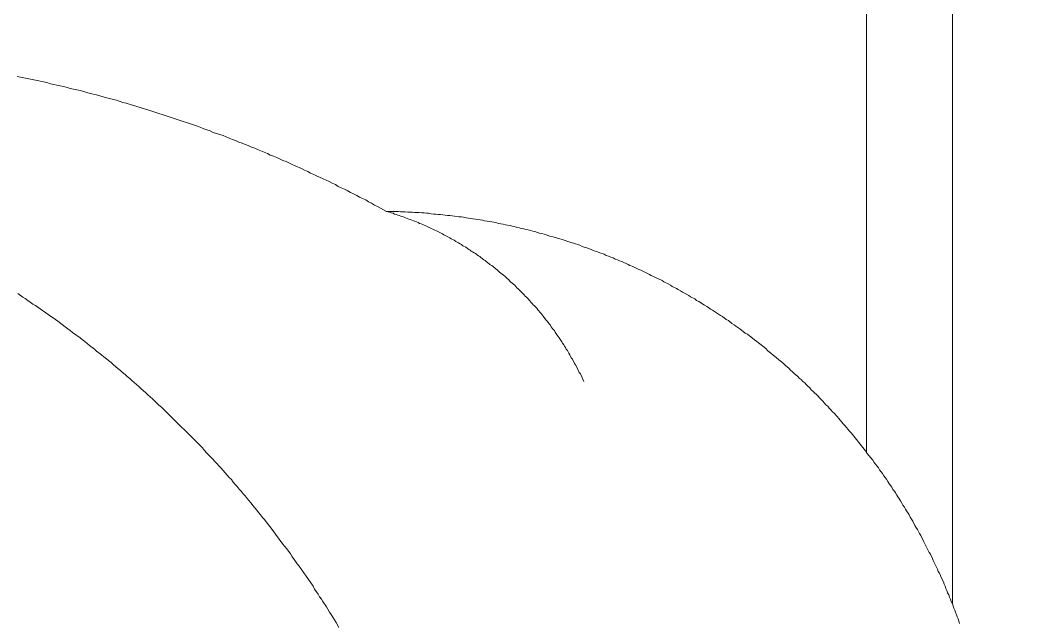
# Model space of a CAD drawing. Header units: millimetres. Extents: x 138.2 to 179, y 16 to 49.9.
# Drawn here: x 150.083 to 151.273, y 42.56 to 43.262 of the extents above; entities that cross this region are included whole.
import ezdxf

# ---------------------------------------------------------------- set-up
doc = ezdxf.new("R2010")
doc.units = ezdxf.units.MM
doc.layers.add('wv_grama', color=103, linetype='Continuous', lineweight=9)
doc.layers.add('wv_moveis2', color=252, linetype='Continuous', lineweight=5)

# ---------------------------------------------------------------- blocks, each defined once
blk = doc.blocks.new('*U41')
blk.add_line((-0.8, 1.3428), (-0.8, 0))
for points in [[(-0.1412, 0.8854), (-0.155, 0.8854), (-0.1575, 0.8859), (-0.163, 0.8859), (-0.1659, 0.8863), (-0.1714, 0.8863), (-0.1739, 0.8867), (-0.1793, 0.8867), (-0.1823, 0.8871), (-0.1848, 0.8871), (-0.1877, 0.8875), (-0.1902, 0.8875), (-0.1932, 0.888), (-0.1957, 0.8884), (-0.1986, 0.8884), (-0.2011, 0.8888), (-0.2041, 0.8888), (-0.2066, 0.8892), (-0.2095, 0.8896), (-0.212, 0.89), (-0.215, 0.89), (-0.2175, 0.8905), (-0.2204, 0.8909), (-0.2255, 0.8917), (-0.2284, 0.8917), (-0.2309, 0.8921), (-0.2338, 0.8926), (-0.2364, 0.893), (-0.2393, 0.8934), (-0.2418, 0.8938), (-0.2447, 0.8942), (-0.2473, 0.8947), (-0.2502, 0.8951), (-0.2527, 0.8955), (-0.2552, 0.8963), (-0.2582, 0.8968), (-0.2607, 0.8972), (-0.2636, 0.8976), (-0.2686, 0.8984), (-0.2716, 0.8993), (-0.2741, 0.8997), (-0.277, 0.9001), (-0.2795, 0.901), (-0.2821, 0.9014), (-0.285, 0.9018), (-0.2875, 0.9026), (-0.29, 0.903), (-0.293, 0.9039), (-0.2955, 0.9043), (-0.298, 0.9051), (-0.3009, 0.9056), (-0.3034, 0.9064), (-0.306, 0.9068), (-0.3089, 0.9077), (-0.3114, 0.9085), (-0.3139, 0.9089), (-0.3169, 0.9098), (-0.3194, 0.9106), (-0.3219, 0.911), (-0.3248, 0.9119), (-0.3324, 0.9144), (-0.3353, 0.9148), (-0.3429, 0.9173), (-0.3458, 0.9181), (-0.3559, 0.9215), (-0.3588, 0.9223), (-0.3663, 0.9248), (-0.3688, 0.9261), (-0.3714, 0.9269), (-0.3743, 0.9278), (-0.3793, 0.9295), (-0.3818, 0.9307), (-0.3869, 0.9324), (-0.3894, 0.9337), (-0.3944, 0.9353), (-0.3969, 0.9366), (-0.3995, 0.9374), (-0.4024, 0.9387), (-0.4049, 0.9395), (-0.4074, 0.9408), (-0.4099, 0.9416), (-0.4125, 0.9429), (-0.415, 0.9437), (-0.4175, 0.945), (-0.42, 0.9458), (-0.4225, 0.9471), (-0.4246, 0.9483), (-0.4271, 0.9492), (-0.4347, 0.9529), (-0.4372, 0.9538), (-0.4473, 0.9588), (-0.4494, 0.9601), (-0.4519, 0.9613), (-0.4544, 0.9622), (-0.4619, 0.9659), (-0.464, 0.9672), (-0.4691, 0.9697), (-0.4716, 0.9714), (-0.4737, 0.9726), (-0.4787, 0.9752), (-0.4808, 0.9764), (-0.4833, 0.9777), (-0.4858, 0.9794), (-0.4879, 0.9806), (-0.493, 0.9831), (-0.4951, 0.9848), (-0.5001, 0.9873), (-0.5022, 0.989), (-0.5047, 0.9903), (-0.5068, 0.9915), (-0.5093, 0.9932), (-0.5114, 0.9945), (-0.5139, 0.9961), (-0.516, 0.9974), (-0.5185, 0.9991), (-0.5206, 1.0003), (-0.5231, 1.002), (-0.5252, 1.0033), (-0.5278, 1.0049), (-0.5299, 1.0066), (-0.5324, 1.0079), (-0.5366, 1.0112), (-0.5391, 1.0125), (-0.5433, 1.0158), (-0.5458, 1.0175), (-0.5479, 1.0188), (-0.55, 1.0204), (-0.5525, 1.0221), (-0.5588, 1.0272), (-0.5613, 1.0284), (-0.5697, 1.0351), (-0.5722, 1.0368), (-0.5827, 1.0452), (-0.5848, 1.0473), (-0.5953, 1.0557), (-0.5974, 1.0578), (-0.6037, 1.0628), (-0.6057, 1.0649), (-0.6099, 1.0682), (-0.6116, 1.0703), (-0.6137, 1.072), (-0.6158, 1.0741), (-0.62, 1.0775), (-0.6217, 1.0796), (-0.6238, 1.0812), (-0.6259, 1.0833), (-0.628, 1.085), (-0.6296, 1.0871), (-0.6317, 1.0888), (-0.6338, 1.0909), (-0.6355, 1.093), (-0.6376, 1.0947), (-0.6435, 1.1005), (-0.6452, 1.1026), (-0.6473, 1.1043), (-0.6489, 1.1064), (-0.651, 1.1085), (-0.6527, 1.1106), (-0.6548, 1.1123), (-0.6565, 1.1144), (-0.6586, 1.1165), (-0.6603, 1.1186), (-0.6624, 1.1202), (-0.6657, 1.1244), (-0.6678, 1.1265), (-0.6728, 1.1328), (-0.6749, 1.1349), (-0.68, 1.1412), (-0.6821, 1.1433), (-0.6988, 1.1643), (-0.7005, 1.1668), (-0.7072, 1.1752), (-0.7089, 1.1777), (-0.7139, 1.184), (-0.7152, 1.1865), (-0.7185, 1.1907), (-0.7202, 1.1932), (-0.7215, 1.1953), (-0.7231, 1.1974), (-0.7248, 1.1999), (-0.7261, 1.202), (-0.7278, 1.2045), (-0.7294, 1.2066), (-0.7307, 1.2091), (-0.7324, 1.2112), (-0.7336, 1.2133), (-0.7353, 1.2158), (-0.7366, 1.2179), (-0.7382, 1.2204), (-0.7395, 1.2225), (-0.7412, 1.2251), (-0.7424, 1.2276), (-0.7441, 1.2297), (-0.7454, 1.2322), (-0.7466, 1.2343), (-0.7483, 1.2368), (-0.7496, 1.2389), (-0.7508, 1.2414), (-0.7525, 1.2439), (-0.7538, 1.246), (-0.7563, 1.2511), (-0.7575, 1.2532), (-0.7592, 1.2557), (-0.7617, 1.2607), (-0.763, 1.2628), (-0.7668, 1.2703), (-0.768, 1.2724), (-0.773, 1.2825), (-0.7743, 1.2846), (-0.7768, 1.2896), (-0.7777, 1.2921), (-0.7827, 1.3022), (-0.7835, 1.3047), (-0.7848, 1.3068), (-0.786, 1.3093), (-0.7869, 1.3119), (-0.7894, 1.3169), (-0.7902, 1.3194), (-0.7915, 1.3219), (-0.7923, 1.3244), (-0.7936, 1.3269), (-0.7944, 1.3295), (-0.7957, 1.332), (-0.7965, 1.3345), (-0.7978, 1.337), (-0.7986, 1.3399), (-0.7999, 1.3425), (-0.8016, 1.3475), (-0.8028, 1.35), (-0.8053, 1.3576), (-0.8066, 1.3601), (-0.8074, 1.3626), (-0.8083, 1.3655)], [(-0.0858, 1.3701), (-0.0825, 1.3643), (-0.0804, 1.3609), (-0.0787, 1.358), (-0.0766, 1.355), (-0.0749, 1.3521), (-0.0728, 1.3488), (-0.0712, 1.3458), (-0.067, 1.3399), (-0.0653, 1.337), (-0.0632, 1.3341), (-0.0615, 1.3311), (-0.0573, 1.3253), (-0.0556, 1.3219), (-0.0494, 1.3131), (-0.0477, 1.3102), (-0.0393, 1.2984), (-0.0372, 1.2959), (-0.0309, 1.2871), (-0.0292, 1.2842), (-0.025, 1.2783), (-0.0225, 1.2754), (-0.0204, 1.2729), (-0.012, 1.2611), (-0.0099, 1.2586), (-0.0057, 1.2527), (-0.0032, 1.2502), (0.001, 1.2443), (0.0031, 1.2418), (0.0056, 1.2389), (0.0077, 1.236), (0.0098, 1.2334), (0.0123, 1.2305), (0.0144, 1.228), (0.0165, 1.2251), (0.019, 1.2221), (0.0211, 1.2196), (0.0236, 1.2167), (0.0257, 1.2142), (0.0282, 1.2112), (0.0303, 1.2087), (0.0328, 1.2058), (0.0349, 1.2033), (0.0374, 1.2007), (0.0395, 1.1978), (0.0421, 1.1953), (0.0442, 1.1924), (0.0492, 1.1873), (0.0513, 1.1844), (0.0588, 1.1768), (0.0609, 1.1739), (0.0685, 1.1664), (0.0706, 1.1638), (0.0731, 1.1609), (0.1184, 1.1156), (0.1209, 1.1135), (0.1238, 1.111), (0.1314, 1.1035), (0.1339, 1.1014), (0.1368, 1.0989), (0.1393, 1.0963), (0.1418, 1.0942), (0.1448, 1.0917), (0.1473, 1.0892), (0.1498, 1.0871), (0.1527, 1.0846), (0.1553, 1.0821), (0.1578, 1.08), (0.1607, 1.0775), (0.1632, 1.0754), (0.1662, 1.0729), (0.1687, 1.0708), (0.1716, 1.0682), (0.1741, 1.0662), (0.1771, 1.0636), (0.1796, 1.0615), (0.1825, 1.059), (0.185, 1.0569), (0.188, 1.0548), (0.1905, 1.0523), (0.1964, 1.0481), (0.1989, 1.0456), (0.2047, 1.0414), (0.2073, 1.0393), (0.2102, 1.0368), (0.2131, 1.0347), (0.2156, 1.0326), (0.2244, 1.0263), (0.227, 1.0242), (0.2299, 1.0221), (0.2328, 1.0196), (0.2416, 1.0133), (0.2442, 1.0112), (0.2471, 1.0091), (0.25, 1.0074), (0.2676, 0.9949), (0.2706, 0.9932), (0.2794, 0.9869), (0.2823, 0.9852), (0.2882, 0.981)], [(-0.3709, 1.0833), (-0.3693, 1.08), (-0.3684, 1.0779), (-0.3668, 1.0745), (-0.3655, 1.0729), (-0.3638, 1.0695), (-0.363, 1.0674), (-0.3613, 1.0641), (-0.36, 1.0624), (-0.3575, 1.0573), (-0.3563, 1.0557), (-0.3546, 1.0523), (-0.3533, 1.0506), (-0.3517, 1.0473), (-0.3504, 1.0456), (-0.3496, 1.0439), (-0.3483, 1.0423), (-0.3475, 1.0406), (-0.3462, 1.0389), (-0.3454, 1.0372), (-0.3429, 1.0339), (-0.342, 1.0326), (-0.3408, 1.0309), (-0.3399, 1.0293), (-0.3374, 1.0259), (-0.3366, 1.0242), (-0.3353, 1.023), (-0.3328, 1.0196), (-0.332, 1.0179), (-0.3307, 1.0167), (-0.3282, 1.0133), (-0.3269, 1.0121), (-0.3244, 1.0087), (-0.3236, 1.0074), (-0.321, 1.0041), (-0.3198, 1.0028), (-0.3185, 1.0012), (-0.3173, 0.9999), (-0.316, 0.9982), (-0.3148, 0.997), (-0.3135, 0.9953), (-0.3118, 0.994), (-0.3106, 0.9924), (-0.3093, 0.9911), (-0.3081, 0.9894), (-0.3055, 0.9869), (-0.3043, 0.9852), (-0.3026, 0.984), (-0.3013, 0.9823), (-0.2946, 0.9756), (-0.293, 0.9743), (-0.2917, 0.9726), (-0.2904, 0.9714), (-0.2888, 0.9701), (-0.2875, 0.9689), (-0.2858, 0.9676), (-0.2846, 0.9664), (-0.2833, 0.9647), (-0.2816, 0.9634), (-0.2804, 0.9622), (-0.2787, 0.9609), (-0.2774, 0.9597), (-0.2741, 0.9571), (-0.2728, 0.9559), (-0.2712, 0.9546), (-0.2699, 0.9534), (-0.2665, 0.9508), (-0.2653, 0.9496), (-0.2636, 0.9483), (-0.2619, 0.9475), (-0.2607, 0.9462), (-0.2573, 0.9437), (-0.2561, 0.9425), (-0.2544, 0.9416), (-0.251, 0.9391), (-0.2498, 0.9378), (-0.2481, 0.937), (-0.2447, 0.9345), (-0.2431, 0.9337), (-0.2414, 0.9324), (-0.2397, 0.9316), (-0.2384, 0.9303), (-0.2368, 0.9295), (-0.2334, 0.9269), (-0.2301, 0.9253), (-0.2284, 0.924), (-0.2267, 0.9232), (-0.225, 0.9219), (-0.2217, 0.9202), (-0.22, 0.919), (-0.2166, 0.9173), (-0.215, 0.916), (-0.2116, 0.9144), (-0.2095, 0.9135), (-0.2078, 0.9127), (-0.2062, 0.9114), (-0.1995, 0.9081), (-0.1974, 0.9072), (-0.1907, 0.9039), (-0.1886, 0.903), (-0.1835, 0.9005), (-0.1814, 0.8997), (-0.1797, 0.8993), (-0.1781, 0.8984), (-0.176, 0.8976), (-0.1743, 0.8968), (-0.1726, 0.8963), (-0.1705, 0.8955), (-0.1688, 0.8947), (-0.1672, 0.8942), (-0.1651, 0.8934), (-0.1634, 0.8926), (-0.1617, 0.8921), (-0.1596, 0.8913), (-0.1579, 0.8909), (-0.1558, 0.89), (-0.1542, 0.8896), (-0.1525, 0.8888), (-0.1504, 0.8884), (-0.1487, 0.8875), (-0.1466, 0.8871), (-0.1449, 0.8863), (-0.1429, 0.8859), (-0.1412, 0.8854), (-0.1378, 0.8833), (-0.134, 0.8817), (-0.1307, 0.8796), (-0.1273, 0.8779), (-0.1236, 0.8758), (-0.1202, 0.8741), (-0.1169, 0.872), (-0.1131, 0.8703), (-0.1097, 0.8687), (-0.1064, 0.8666), (-0.1026, 0.8649), (-0.0992, 0.8632), (-0.0955, 0.8611), (-0.0921, 0.8594), (-0.0883, 0.8578), (-0.085, 0.8561), (-0.0816, 0.854), (-0.0779, 0.8523), (-0.0745, 0.8506), (-0.0707, 0.849), (-0.0674, 0.8473), (-0.0598, 0.8439), (-0.0565, 0.8422), (-0.0527, 0.8406), (-0.0494, 0.8389), (-0.0456, 0.8372), (-0.0422, 0.8355), (-0.0347, 0.8322), (-0.0313, 0.8305), (-0.0275, 0.8288), (-0.0242, 0.8272), (-0.0204, 0.8259), (-0.0166, 0.8242), (-0.0133, 0.8225), (-0.0095, 0.8209), (-0.0057, 0.8196), (-0.0024, 0.8179), (0.0052, 0.8146), (0.0089, 0.8133), (0.0123, 0.8116), (0.0161, 0.8104), (0.0198, 0.8087), (0.0236, 0.8074), (0.027, 0.8058), (0.0307, 0.8045), (0.0345, 0.8028), (0.0383, 0.8016), (0.0421, 0.7999), (0.0454, 0.7986), (0.0492, 0.797), (0.0605, 0.7932), (0.0643, 0.7915), (0.0681, 0.7903), (0.0714, 0.789), (0.0752, 0.7877), (0.079, 0.7861), (0.1356, 0.7672), (0.1393, 0.7664), (0.1507, 0.7626), (0.1544, 0.7617), (0.162, 0.7592), (0.1657, 0.7584), (0.1733, 0.7559), (0.1771, 0.755), (0.1808, 0.7538), (0.185, 0.7529), (0.1888, 0.7517), (0.1926, 0.7508), (0.1964, 0.7496), (0.2039, 0.7479), (0.2077, 0.7467), (0.2114, 0.7458), (0.2156, 0.7446), (0.227, 0.742), (0.2307, 0.7408), (0.2345, 0.7399), (0.2387, 0.7391), (0.25, 0.7366), (0.2542, 0.7353), (0.2693, 0.732), (0.2735, 0.7311), (0.2773, 0.7303), (0.281, 0.7299), (0.2848, 0.729), (0.289, 0.7282)]]:
    blk.add_lwpolyline(points)
blk = doc.blocks.new('*U42')
blk.add_line((-0.7, 1.166), (-0.7, 0))
for points in [[(-0.1412, 0.8854), (-0.155, 0.8854), (-0.1575, 0.8859), (-0.163, 0.8859), (-0.1659, 0.8863), (-0.1714, 0.8863), (-0.1739, 0.8867), (-0.1793, 0.8867), (-0.1823, 0.8871), (-0.1848, 0.8871), (-0.1877, 0.8875), (-0.1902, 0.8875), (-0.1932, 0.888), (-0.1957, 0.8884), (-0.1986, 0.8884), (-0.2011, 0.8888), (-0.2041, 0.8888), (-0.2066, 0.8892), (-0.2095, 0.8896), (-0.212, 0.89), (-0.215, 0.89), (-0.2175, 0.8905), (-0.2204, 0.8909), (-0.2255, 0.8917), (-0.2284, 0.8917), (-0.2309, 0.8921), (-0.2338, 0.8926), (-0.2364, 0.893), (-0.2393, 0.8934), (-0.2418, 0.8938), (-0.2447, 0.8942), (-0.2473, 0.8947), (-0.2502, 0.8951), (-0.2527, 0.8955), (-0.2552, 0.8963), (-0.2582, 0.8968), (-0.2607, 0.8972), (-0.2636, 0.8976), (-0.2686, 0.8984), (-0.2716, 0.8993), (-0.2741, 0.8997), (-0.277, 0.9001), (-0.2795, 0.901), (-0.2821, 0.9014), (-0.285, 0.9018), (-0.2875, 0.9026), (-0.29, 0.903), (-0.293, 0.9039), (-0.2955, 0.9043), (-0.298, 0.9051), (-0.3009, 0.9056), (-0.3034, 0.9064), (-0.306, 0.9068), (-0.3089, 0.9077), (-0.3114, 0.9085), (-0.3139, 0.9089), (-0.3169, 0.9098), (-0.3194, 0.9106), (-0.3219, 0.911), (-0.3248, 0.9119), (-0.3324, 0.9144), (-0.3353, 0.9148), (-0.3429, 0.9173), (-0.3458, 0.9181), (-0.3559, 0.9215), (-0.3588, 0.9223), (-0.3663, 0.9248), (-0.3688, 0.9261), (-0.3714, 0.9269), (-0.3743, 0.9278), (-0.3793, 0.9295), (-0.3818, 0.9307), (-0.3869, 0.9324), (-0.3894, 0.9337), (-0.3944, 0.9353), (-0.3969, 0.9366), (-0.3995, 0.9374), (-0.4024, 0.9387), (-0.4049, 0.9395), (-0.4074, 0.9408), (-0.4099, 0.9416), (-0.4125, 0.9429), (-0.415, 0.9437), (-0.4175, 0.945), (-0.42, 0.9458), (-0.4225, 0.9471), (-0.4246, 0.9483), (-0.4271, 0.9492), (-0.4347, 0.9529), (-0.4372, 0.9538), (-0.4473, 0.9588), (-0.4494, 0.9601), (-0.4519, 0.9613), (-0.4544, 0.9622), (-0.4619, 0.9659), (-0.464, 0.9672), (-0.4691, 0.9697), (-0.4716, 0.9714), (-0.4737, 0.9726), (-0.4787, 0.9752), (-0.4808, 0.9764), (-0.4833, 0.9777), (-0.4858, 0.9794), (-0.4879, 0.9806), (-0.493, 0.9831), (-0.4951, 0.9848), (-0.5001, 0.9873), (-0.5022, 0.989), (-0.5047, 0.9903), (-0.5068, 0.9915), (-0.5093, 0.9932), (-0.5114, 0.9945), (-0.5139, 0.9961), (-0.516, 0.9974), (-0.5185, 0.9991), (-0.5206, 1.0003), (-0.5231, 1.002), (-0.5252, 1.0033), (-0.5278, 1.0049), (-0.5299, 1.0066), (-0.5324, 1.0079), (-0.5366, 1.0112), (-0.5391, 1.0125), (-0.5433, 1.0158), (-0.5458, 1.0175), (-0.5479, 1.0188), (-0.55, 1.0204), (-0.5525, 1.0221), (-0.5588, 1.0272), (-0.5613, 1.0284), (-0.5697, 1.0351), (-0.5722, 1.0368), (-0.5827, 1.0452), (-0.5848, 1.0473), (-0.5953, 1.0557), (-0.5974, 1.0578), (-0.6037, 1.0628), (-0.6057, 1.0649), (-0.6099, 1.0682), (-0.6116, 1.0703), (-0.6137, 1.072), (-0.6158, 1.0741), (-0.62, 1.0775), (-0.6217, 1.0796), (-0.6238, 1.0812), (-0.6259, 1.0833), (-0.628, 1.085), (-0.6296, 1.0871), (-0.6317, 1.0888), (-0.6338, 1.0909), (-0.6355, 1.093), (-0.6376, 1.0947), (-0.6435, 1.1005), (-0.6452, 1.1026), (-0.6473, 1.1043), (-0.6489, 1.1064), (-0.651, 1.1085), (-0.6527, 1.1106), (-0.6548, 1.1123), (-0.6565, 1.1144), (-0.6586, 1.1165), (-0.6603, 1.1186), (-0.6624, 1.1202), (-0.6657, 1.1244), (-0.6678, 1.1265), (-0.6728, 1.1328), (-0.6749, 1.1349), (-0.68, 1.1412), (-0.6821, 1.1433), (-0.6988, 1.1643), (-0.7005, 1.1668), (-0.7072, 1.1752), (-0.7089, 1.1777), (-0.7139, 1.184), (-0.7152, 1.1865), (-0.7185, 1.1907), (-0.7202, 1.1932), (-0.7215, 1.1953), (-0.7231, 1.1974), (-0.7248, 1.1999), (-0.7261, 1.202), (-0.7278, 1.2045), (-0.7294, 1.2066), (-0.7307, 1.2091), (-0.7324, 1.2112), (-0.7336, 1.2133), (-0.7353, 1.2158), (-0.7366, 1.2179), (-0.7382, 1.2204), (-0.7395, 1.2225), (-0.7412, 1.2251), (-0.7424, 1.2276), (-0.7441, 1.2297), (-0.7454, 1.2322), (-0.7466, 1.2343), (-0.7483, 1.2368), (-0.7496, 1.2389), (-0.7508, 1.2414), (-0.7525, 1.2439), (-0.7538, 1.246), (-0.7563, 1.2511), (-0.7575, 1.2532), (-0.7592, 1.2557), (-0.7617, 1.2607), (-0.763, 1.2628), (-0.7668, 1.2703), (-0.768, 1.2724), (-0.773, 1.2825), (-0.7743, 1.2846), (-0.7768, 1.2896), (-0.7777, 1.2921), (-0.7827, 1.3022), (-0.7835, 1.3047), (-0.7848, 1.3068), (-0.786, 1.3093), (-0.7869, 1.3119), (-0.7894, 1.3169), (-0.7902, 1.3194), (-0.7915, 1.3219), (-0.7923, 1.3244), (-0.7936, 1.3269), (-0.7944, 1.3295), (-0.7957, 1.332), (-0.7965, 1.3345), (-0.7978, 1.337), (-0.7986, 1.3399), (-0.7999, 1.3425), (-0.8016, 1.3475), (-0.8028, 1.35), (-0.8053, 1.3576), (-0.8066, 1.3601), (-0.8074, 1.3626), (-0.8083, 1.3655)], [(-0.0858, 1.3701), (-0.0825, 1.3643), (-0.0804, 1.3609), (-0.0787, 1.358), (-0.0766, 1.355), (-0.0749, 1.3521), (-0.0728, 1.3488), (-0.0712, 1.3458), (-0.067, 1.3399), (-0.0653, 1.337), (-0.0632, 1.3341), (-0.0615, 1.3311), (-0.0573, 1.3253), (-0.0556, 1.3219), (-0.0494, 1.3131), (-0.0477, 1.3102), (-0.0393, 1.2984), (-0.0372, 1.2959), (-0.0309, 1.2871), (-0.0292, 1.2842), (-0.025, 1.2783), (-0.0225, 1.2754), (-0.0204, 1.2729), (-0.012, 1.2611), (-0.0099, 1.2586), (-0.0057, 1.2527), (-0.0032, 1.2502), (0.001, 1.2443), (0.0031, 1.2418), (0.0056, 1.2389), (0.0077, 1.236), (0.0098, 1.2334), (0.0123, 1.2305), (0.0144, 1.228), (0.0165, 1.2251), (0.019, 1.2221), (0.0211, 1.2196), (0.0236, 1.2167), (0.0257, 1.2142), (0.0282, 1.2112), (0.0303, 1.2087), (0.0328, 1.2058), (0.0349, 1.2033), (0.0374, 1.2007), (0.0395, 1.1978), (0.0421, 1.1953), (0.0442, 1.1924), (0.0492, 1.1873), (0.0513, 1.1844), (0.0588, 1.1768), (0.0609, 1.1739), (0.0685, 1.1664), (0.0706, 1.1638), (0.0731, 1.1609), (0.1184, 1.1156), (0.1209, 1.1135), (0.1238, 1.111), (0.1314, 1.1035), (0.1339, 1.1014), (0.1368, 1.0989), (0.1393, 1.0963), (0.1418, 1.0942), (0.1448, 1.0917), (0.1473, 1.0892), (0.1498, 1.0871), (0.1527, 1.0846), (0.1553, 1.0821), (0.1578, 1.08), (0.1607, 1.0775), (0.1632, 1.0754), (0.1662, 1.0729), (0.1687, 1.0708), (0.1716, 1.0682), (0.1741, 1.0662), (0.1771, 1.0636), (0.1796, 1.0615), (0.1825, 1.059), (0.185, 1.0569), (0.188, 1.0548), (0.1905, 1.0523), (0.1964, 1.0481), (0.1989, 1.0456), (0.2047, 1.0414), (0.2073, 1.0393), (0.2102, 1.0368), (0.2131, 1.0347), (0.2156, 1.0326), (0.2244, 1.0263), (0.227, 1.0242), (0.2299, 1.0221), (0.2328, 1.0196), (0.2416, 1.0133), (0.2442, 1.0112), (0.2471, 1.0091), (0.25, 1.0074), (0.2676, 0.9949), (0.2706, 0.9932), (0.2794, 0.9869), (0.2823, 0.9852), (0.2882, 0.981)], [(-0.3709, 1.0833), (-0.3693, 1.08), (-0.3684, 1.0779), (-0.3668, 1.0745), (-0.3655, 1.0729), (-0.3638, 1.0695), (-0.363, 1.0674), (-0.3613, 1.0641), (-0.36, 1.0624), (-0.3575, 1.0573), (-0.3563, 1.0557), (-0.3546, 1.0523), (-0.3533, 1.0506), (-0.3517, 1.0473), (-0.3504, 1.0456), (-0.3496, 1.0439), (-0.3483, 1.0423), (-0.3475, 1.0406), (-0.3462, 1.0389), (-0.3454, 1.0372), (-0.3429, 1.0339), (-0.342, 1.0326), (-0.3408, 1.0309), (-0.3399, 1.0293), (-0.3374, 1.0259), (-0.3366, 1.0242), (-0.3353, 1.023), (-0.3328, 1.0196), (-0.332, 1.0179), (-0.3307, 1.0167), (-0.3282, 1.0133), (-0.3269, 1.0121), (-0.3244, 1.0087), (-0.3236, 1.0074), (-0.321, 1.0041), (-0.3198, 1.0028), (-0.3185, 1.0012), (-0.3173, 0.9999), (-0.316, 0.9982), (-0.3148, 0.997), (-0.3135, 0.9953), (-0.3118, 0.994), (-0.3106, 0.9924), (-0.3093, 0.9911), (-0.3081, 0.9894), (-0.3055, 0.9869), (-0.3043, 0.9852), (-0.3026, 0.984), (-0.3013, 0.9823), (-0.2946, 0.9756), (-0.293, 0.9743), (-0.2917, 0.9726), (-0.2904, 0.9714), (-0.2888, 0.9701), (-0.2875, 0.9689), (-0.2858, 0.9676), (-0.2846, 0.9664), (-0.2833, 0.9647), (-0.2816, 0.9634), (-0.2804, 0.9622), (-0.2787, 0.9609), (-0.2774, 0.9597), (-0.2741, 0.9571), (-0.2728, 0.9559), (-0.2712, 0.9546), (-0.2699, 0.9534), (-0.2665, 0.9508), (-0.2653, 0.9496), (-0.2636, 0.9483), (-0.2619, 0.9475), (-0.2607, 0.9462), (-0.2573, 0.9437), (-0.2561, 0.9425), (-0.2544, 0.9416), (-0.251, 0.9391), (-0.2498, 0.9378), (-0.2481, 0.937), (-0.2447, 0.9345), (-0.2431, 0.9337), (-0.2414, 0.9324), (-0.2397, 0.9316), (-0.2384, 0.9303), (-0.2368, 0.9295), (-0.2334, 0.9269), (-0.2301, 0.9253), (-0.2284, 0.924), (-0.2267, 0.9232), (-0.225, 0.9219), (-0.2217, 0.9202), (-0.22, 0.919), (-0.2166, 0.9173), (-0.215, 0.916), (-0.2116, 0.9144), (-0.2095, 0.9135), (-0.2078, 0.9127), (-0.2062, 0.9114), (-0.1995, 0.9081), (-0.1974, 0.9072), (-0.1907, 0.9039), (-0.1886, 0.903), (-0.1835, 0.9005), (-0.1814, 0.8997), (-0.1797, 0.8993), (-0.1781, 0.8984), (-0.176, 0.8976), (-0.1743, 0.8968), (-0.1726, 0.8963), (-0.1705, 0.8955), (-0.1688, 0.8947), (-0.1672, 0.8942), (-0.1651, 0.8934), (-0.1634, 0.8926), (-0.1617, 0.8921), (-0.1596, 0.8913), (-0.1579, 0.8909), (-0.1558, 0.89), (-0.1542, 0.8896), (-0.1525, 0.8888), (-0.1504, 0.8884), (-0.1487, 0.8875), (-0.1466, 0.8871), (-0.1449, 0.8863), (-0.1429, 0.8859), (-0.1412, 0.8854), (-0.1378, 0.8833), (-0.134, 0.8817), (-0.1307, 0.8796), (-0.1273, 0.8779), (-0.1236, 0.8758), (-0.1202, 0.8741), (-0.1169, 0.872), (-0.1131, 0.8703), (-0.1097, 0.8687), (-0.1064, 0.8666), (-0.1026, 0.8649), (-0.0992, 0.8632), (-0.0955, 0.8611), (-0.0921, 0.8594), (-0.0883, 0.8578), (-0.085, 0.8561), (-0.0816, 0.854), (-0.0779, 0.8523), (-0.0745, 0.8506), (-0.0707, 0.849), (-0.0674, 0.8473), (-0.0598, 0.8439), (-0.0565, 0.8422), (-0.0527, 0.8406), (-0.0494, 0.8389), (-0.0456, 0.8372), (-0.0422, 0.8355), (-0.0347, 0.8322), (-0.0313, 0.8305), (-0.0275, 0.8288), (-0.0242, 0.8272), (-0.0204, 0.8259), (-0.0166, 0.8242), (-0.0133, 0.8225), (-0.0095, 0.8209), (-0.0057, 0.8196), (-0.0024, 0.8179), (0.0052, 0.8146), (0.0089, 0.8133), (0.0123, 0.8116), (0.0161, 0.8104), (0.0198, 0.8087), (0.0236, 0.8074), (0.027, 0.8058), (0.0307, 0.8045), (0.0345, 0.8028), (0.0383, 0.8016), (0.0421, 0.7999), (0.0454, 0.7986), (0.0492, 0.797), (0.0605, 0.7932), (0.0643, 0.7915), (0.0681, 0.7903), (0.0714, 0.789), (0.0752, 0.7877), (0.079, 0.7861), (0.1356, 0.7672), (0.1393, 0.7664), (0.1507, 0.7626), (0.1544, 0.7617), (0.162, 0.7592), (0.1657, 0.7584), (0.1733, 0.7559), (0.1771, 0.755), (0.1808, 0.7538), (0.185, 0.7529), (0.1888, 0.7517), (0.1926, 0.7508), (0.1964, 0.7496), (0.2039, 0.7479), (0.2077, 0.7467), (0.2114, 0.7458), (0.2156, 0.7446), (0.227, 0.742), (0.2307, 0.7408), (0.2345, 0.7399), (0.2387, 0.7391), (0.25, 0.7366), (0.2542, 0.7353), (0.2693, 0.732), (0.2735, 0.7311), (0.2773, 0.7303), (0.281, 0.7299), (0.2848, 0.729), (0.289, 0.7282)]]:
    blk.add_lwpolyline(points)
blk = doc.blocks.new('*U52')
for name in ['*U41', '*U42']:
    blk.add_blockref(name, (0, 0))

msp = doc.modelspace()

# ---------------------------------------------------------------- hatches: boundary and pattern name
at = {"layer": 'wv_grama', "transparency": 33554687}
h = msp.add_hatch(dxfattribs=at)
h.set_pattern_fill('CROSS', color=256, scale=0.01, style=0, pattern_type=0)
h.set_pattern_definition([(0, (-2.8519, 3e-16), (0.0635, 0.0635), [0.03175, -0.09525]), (90, (-2.836025, -0.015875), (-0.0635, 0.0635), [0.03175, -0.09525])])
edge = h.paths.add_edge_path(flags=0)
edge.add_line((151.4202, 25.1251), (150.6683, 25.1251))
edge.add_line((150.6683, 25.1251), (150.6683, 24.7751))
edge.add_line((150.6683, 24.7751), (149.6683, 24.7751))
edge.add_line((149.6683, 24.7751), (149.6683, 25.1251))
edge.add_line((149.6683, 25.1251), (148.7683, 25.1251))
edge.add_line((148.7683, 25.1251), (148.7683, 25.6825))
edge.add_line((148.7683, 25.6825), (145.8683, 25.6825))
edge.add_line((145.8683, 25.6825), (145.2683, 25.6825))
edge.add_line((145.2683, 25.6825), (145.2683, 20.7653))
edge.add_arc((145.2683, 20.6825), 0.0828, -0.4511, 90, ccw=False)
edge.add_line((145.3512, 20.6819), (149.5695, 20.6487))
edge.add_line((149.5695, 20.6487), (151.4202, 20.6195))
edge.add_line((151.4202, 20.6195), (151.4202, 25.1251))
h.paths.add_polyline_path([(149.6683, 23.8751), (150.6683, 23.8751), (150.6683, 23.1751), (149.6683, 23.1751)], flags=0)
h.paths.add_polyline_path([(149.6683, 23.0751), (150.6683, 23.0751), (150.6683, 22.3751), (149.6683, 22.3751)], flags=0)
h.paths.add_polyline_path([(149.6683, 23.9751), (149.6683, 24.6751), (150.6683, 24.6751), (150.6683, 23.9751)], flags=0)
h.paths.add_polyline_path([(149.6683, 22.2751), (150.6683, 22.2751), (150.6683, 21.5751), (149.6683, 21.5751)], flags=0)
h.paths.add_polyline_path([(149.6683, 21.4751), (150.6683, 21.4751), (150.6683, 20.7751), (149.6683, 20.7751)], flags=0)
h.paths.add_polyline_path([(149.6683, 25.4751), (150.6683, 25.4751), (150.6683, 25.1251), (151.4202, 25.1251), (151.4202, 25.5751), (149.0683, 25.5751), (149.0683, 25.6825), (148.7683, 25.6825), (148.7683, 25.1251), (149.6683, 25.1251)], flags=0)
h.paths.add_polyline_path([(152.7202, 25.1251), (152.0202, 25.1251), (152.0202, 20.6101), (152.7202, 20.599)], flags=0)
h.paths.add_polyline_path([(152.7202, 25.5751), (152.0202, 25.5751), (152.0202, 25.1251), (152.7202, 25.1251)], flags=0)
h.paths.add_polyline_path([(153.962, 25.5751), (153.3202, 25.5751), (153.3202, 25.1251), (153.9538, 25.1251)], flags=0)
edge = h.paths.add_edge_path(flags=0)
edge.add_line((153.9538, 25.1251), (153.3202, 25.1251))
edge.add_line((153.3202, 25.1251), (153.3202, 20.5896))
edge.add_line((153.3202, 20.5896), (153.7879, 20.5822))
edge.add_arc((153.8707, 20.5809), 0.0828, 88.952, 179.0978, ccw=False)
edge.add_line((153.8722, 20.6637), (153.9538, 25.1251))
h.paths.add_polyline_path([(154.1752, 45.4276), (149.7967, 45.5013), (145.4183, 45.534), (145.4183, 44.0751), (145.6183, 44.0751), (146.2183, 44.0751), (148.2683, 44.0751), (148.2683, 44.6751), (153.5183, 44.6751), (153.5183, 35.3251), (153.9904, 35.3251)], flags=0)
h.paths.add_polyline_path([(148.6436, 44.8507), (149.2415, 44.8507), (149.2415, 45.2704), (148.6436, 45.2704)], flags=0)
h.paths.add_polyline_path([(153.157, 44.8507), (153.7548, 44.8507), (153.7548, 45.2704), (153.157, 45.2704)], flags=0)

# ---------------------------------------------------------------- block references
at = {"layer": 'wv_moveis2', "rotation": 180}
msp.add_blockref('*U52', (150.3683, 43.9251), dxfattribs=at)

doc.saveas('drawing.dxf')
